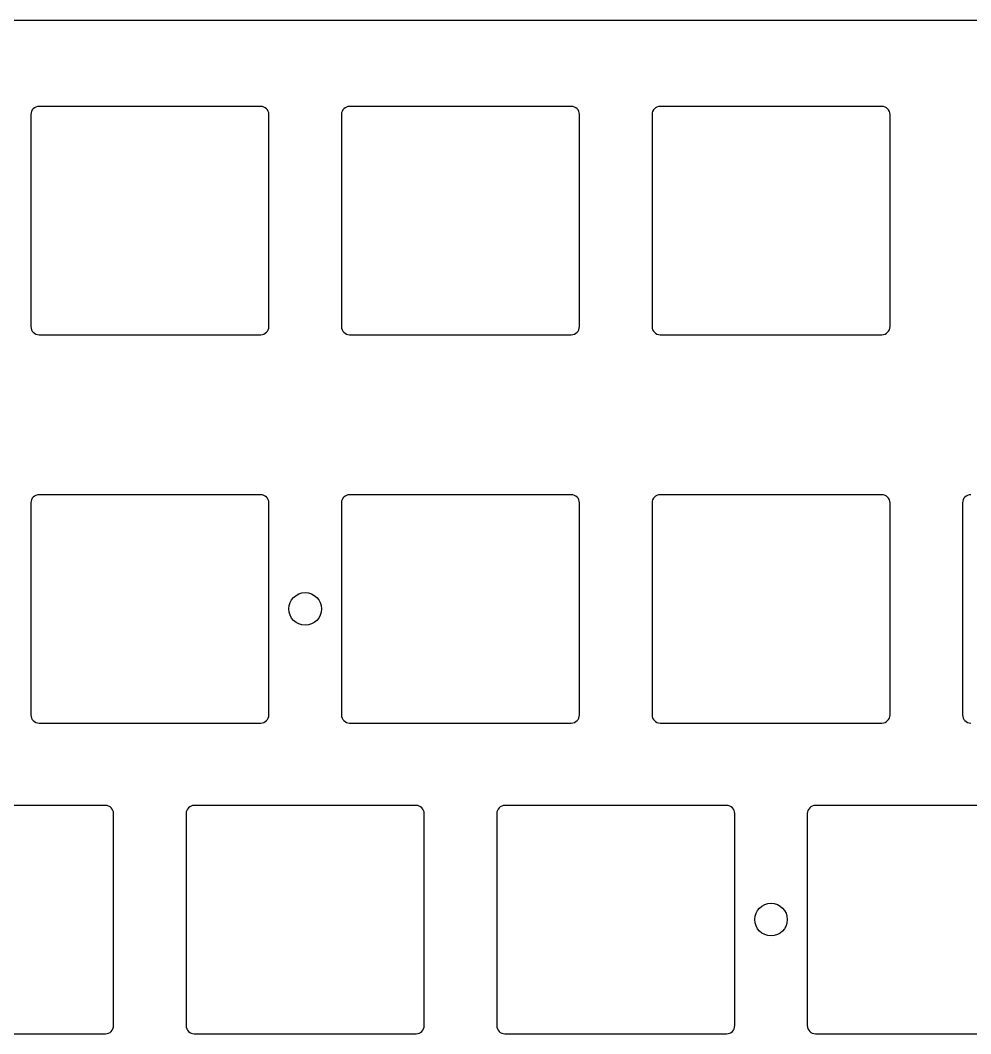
# Model space of a CAD drawing. Header units: millimetres. Extents: x -11 to 340, y -118 to 18.
# Drawn here: x 49.2 to 107.5, y -49.9 to 12.3 of the extents above; entities that cross this region are included whole.
import ezdxf

# ---------------------------------------------------------------- set-up
doc = ezdxf.new("R2010")
doc.units = ezdxf.units.MM
doc.header["$MEASUREMENT"] = 0
doc.layers.get('0').update_dxf_attribs({"linetype": 'CONTINUOUS'})
doc.layers.add('BLACK', color=7, linetype='CONTINUOUS')

msp = doc.modelspace()

# ---------------------------------------------------------------- linework, layer by layer
for points in [[(49.85, 6.5), (49.85, -6.5, 0.414212391), (50.35, -7), (63.95, -7, 0.414213562), (64.45, -6.5), (64.45, 6.5, 0.414213562), (63.95, 7), (50.35, 7, 0.414212391)], [(68.9, 6.5), (68.9, -6.5, 0.414212391), (69.4, -7), (83, -7, 0.414213562), (83.5, -6.5), (83.5, 6.5, 0.414213562), (83, 7), (69.4, 7, 0.414212391)], [(87.95, 6.5), (87.95, -6.5, 0.414212391), (88.45, -7), (102.05, -7, 0.414213562), (102.55, -6.5), (102.55, 6.5, 0.414213562), (102.05, 7), (88.45, 7, 0.414212391)]]:
    msp.add_lwpolyline(points, format="xyb", close=True)
at = {"layer": 'BLACK', "linetype": 'Continuous'}
for p, q in [((28.3, 12.28), (156.05, 12.28)), ((49.85, -17.3125), (49.85, -30.3125)), ((63.95, -16.8125), (50.35, -16.8125)), ((64.45, -30.3125), (64.45, -17.3125)), ((68.9, -17.3125), (68.9, -30.3125)), ((83, -16.8125), (69.4, -16.8125)), ((83.5, -30.3125), (83.5, -17.3125)), ((87.95, -17.3125), (87.95, -30.3125)), ((102.05, -16.8125), (88.45, -16.8125)), ((102.55, -30.3125), (102.55, -17.3125)), ((107, -17.3125), (107, -30.3125)), ((50.35, -30.8125), (63.95, -30.8125)), ((69.4, -30.8125), (83, -30.8125)), ((88.45, -30.8125), (102.05, -30.8125)), ((54.425, -35.8625), (40.825, -35.8625)), ((73.475, -35.8625), (59.875, -35.8625)), ((92.525, -35.8625), (78.925, -35.8625)), ((111.575, -35.8625), (97.975, -35.8625)), ((54.925, -49.3625), (54.925, -36.3625)), ((59.375, -36.3625), (59.375, -49.3625)), ((73.975, -49.3625), (73.975, -36.3625)), ((78.425, -36.3625), (78.425, -49.3625)), ((93.025, -49.3625), (93.025, -36.3625)), ((97.475, -36.3625), (97.475, -49.3625)), ((40.825, -49.8625), (54.425, -49.8625)), ((59.875, -49.8625), (73.475, -49.8625)), ((78.925, -49.8625), (92.525, -49.8625)), ((97.975, -49.8625), (111.575, -49.8625))]:
    msp.add_line(p, q, dxfattribs=at)
at = {"layer": 'BLACK'}
for centre in [(66.675, -23.8125), (95.25, -42.8625)]:
    msp.add_circle(centre, 1, dxfattribs=at)
for centre, start, end in [((50.35, -17.3125), 90, 180), ((63.95, -17.3125), 0, 90), ((69.4, -17.3125), 90, 180), ((83, -17.3125), 0, 90), ((88.45, -17.3125), 90, 180), ((102.05, -17.3125), 0, 90), ((107.5, -17.3125), 90, 180), ((50.35, -30.3125), 180, 270), ((63.95, -30.3125), 270, 0), ((69.4, -30.3125), 180, 270), ((83, -30.3125), 270, 0), ((88.45, -30.3125), 180, 270), ((102.05, -30.3125), 270, 0), ((107.5, -30.3125), 180, 270), ((54.425, -36.3625), 0, 90), ((59.875, -36.3625), 90, 180), ((73.475, -36.3625), 0, 90), ((78.925, -36.3625), 90, 180), ((92.525, -36.3625), 0, 90), ((97.975, -36.3625), 90, 180), ((54.425, -49.3625), 270, 0), ((59.875, -49.3625), 180, 270), ((73.475, -49.3625), 270, 0), ((78.925, -49.3625), 180, 270), ((92.525, -49.3625), 270, 0), ((97.975, -49.3625), 180, 270)]:
    msp.add_arc(centre, 0.5, start, end, dxfattribs=at)

doc.saveas('drawing.dxf')
